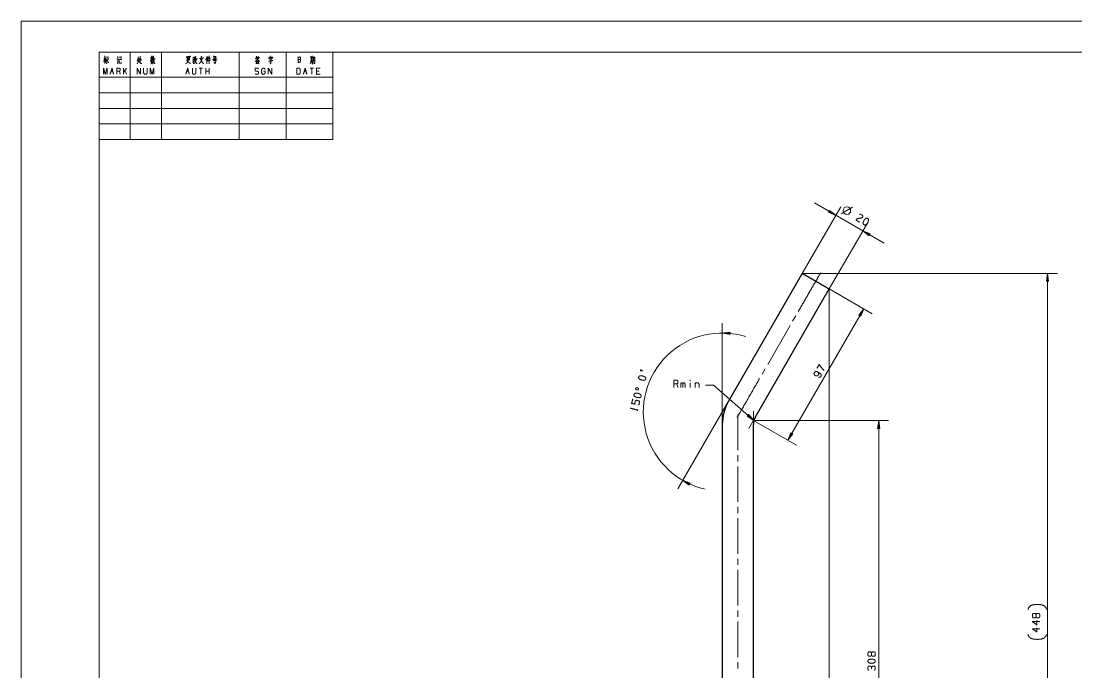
# Model space of a CAD drawing. Header units: millimetres. Extents: x 0 to 594, y 0 to 420.
# Drawn here: x 0 to 338.4, y 211.3 to 420 of the extents above; entities that cross this region are included whole.
import ezdxf

# ---------------------------------------------------------------- set-up
doc = ezdxf.new("R2010")
doc.units = ezdxf.units.MM
doc.layers.add('101', color=7, linetype='Continuous', true_color=0xffffff)

msp = doc.modelspace()

# ---------------------------------------------------------------- linework, layer by layer
at = {"layer": '101', "color": 133, "linetype": 'Continuous', "lineweight": 18}
for p, q in [((594, 420), (0, 420)), ((0, 420), (0, 0)), ((584, 410), (25, 410)), ((25, 410), (25, 382)), ((25, 410), (100, 410)), ((25, 410), (100, 410)), ((25, 410), (100, 410)), ((25, 410), (25, 10)), ((35, 410), (35, 382)), ((45, 410), (45, 382)), ((70, 410), (70, 382)), ((85, 410), (85, 382)), ((100, 410), (100, 382)), ((25, 402), (100, 402)), ((25, 397), (100, 397)), ((25, 392), (100, 392)), ((25, 387), (100, 387)), ((25, 382), (100, 382))]:
    msp.add_line(p, q, dxfattribs=at)
at = {"layer": '101', "color": 72, "linetype": 'Continuous', "lineweight": 18}
for p, q in [((26.76, 408.05), (26.54, 406.94)), ((26.56, 408.12), (27.17, 408.12)), ((26.88, 407.89), (27.1, 407.41)), ((27.3, 407.54), (27.07, 406.67)), ((27.76, 407.52), (28.07, 406.63)), ((30.85, 406.38), (31.12, 406.83)), ((30.93, 408.63), (31.06, 408.24)), ((31.33, 407.83), (31.42, 407.72)), ((41.53, 407.97), (42.32, 408.14)), ((42.44, 407.91), (42.98, 408.03)), ((53.37, 407.85), (53.89, 407.93)), ((55.11, 406.63), (55.56, 407.18)), ((75.44, 408.32), (75.87, 408.39)), ((75.54, 408.3), (75.65, 407.99)), ((76.03, 407.39), (75.56, 407.31)), ((76.01, 408.26), (76.54, 408.36)), ((76.17, 408.24), (76.3, 407.91)), ((92.76, 408.18), (93.62, 408.3)), ((93.04, 407.83), (93.3, 407.89)), ((93.05, 407.47), (93.28, 407.54)), ((93.8, 407.81), (94.05, 407.87)), ((28.86, 403.92), (29.41, 403.92)), ((31.81, 402.93), (31.53, 403.92)), ((32.82, 402.93), (32.82, 404.9)), ((33.79, 404.9), (32.82, 403.53)), ((33.79, 402.93), (33.23, 404.11)), ((53.13, 403.92), (53.69, 403.92)), ((58.21, 404.9), (57.1, 404.9)), ((57.65, 404.9), (57.65, 402.93)), ((59.22, 402.93), (59.22, 404.9)), ((60.33, 403.92), (59.22, 403.92)), ((60.33, 402.93), (60.33, 404.9)), ((90.84, 403.92), (91.4, 403.92)), ((93.8, 404.9), (92.68, 404.9)), ((93.24, 404.9), (93.24, 402.93)), ((95.64, 403.92), (94.81, 403.92)), ((263.11, 358.14), (266.66, 360.3)), ((210.73, 302.45), (210.39, 303.65)), ((211.66, 302.45), (211.66, 304.03)), ((214.61, 304.03), (214.61, 302.45)), ((216.21, 304.03), (216.21, 302.45)), ((197.69, 295.05), (197.8, 295.46))]:
    msp.add_line(p, q, dxfattribs=at)
at = {"layer": '101', "color": 22, "linetype": 'Continuous', "lineweight": 18}
for p, q in [((250.61, 339.09), (262.95, 360.46)), ((254.48, 361.68), (276.89, 348.74)), ((259.33, 359.27), (258.99, 358.69)), ((258.99, 358.69), (259.02, 358.68)), ((258.99, 358.69), (261.36, 357.71)), ((258.99, 358.69), (259.02, 358.68)), ((259.02, 358.74), (259.38, 358.53)), ((259.04, 358.78), (259.74, 358.38)), ((259.07, 358.83), (260.1, 358.23)), ((259.09, 358.87), (260.46, 358.08)), ((259.12, 358.91), (260.82, 357.93)), ((259.15, 358.96), (261.18, 357.79)), ((259.17, 359), (261.2, 357.83)), ((259.2, 359.05), (260.89, 358.07)), ((259.22, 359.09), (260.59, 358.3)), ((259.25, 359.13), (260.28, 358.54)), ((259.27, 359.18), (259.97, 358.78)), ((259.3, 359.22), (259.66, 359.01)), ((259.32, 359.27), (259.35, 359.25)), ((259.32, 359.27), (259.35, 359.25)), ((261.36, 357.71), (259.33, 359.27)), ((259.27, 334.09), (271.61, 355.46)), ((270.02, 352.71), (272.05, 351.15)), ((272.38, 351.73), (270.02, 352.71)), ((272.2, 351.42), (270.17, 352.59)), ((272.23, 351.46), (270.2, 352.64)), ((272.18, 351.37), (270.48, 352.36)), ((272.26, 351.51), (270.56, 352.49)), ((272.15, 351.33), (270.79, 352.12)), ((272.28, 351.55), (270.92, 352.34)), ((272.31, 351.59), (271.28, 352.19)), ((272.33, 351.64), (271.64, 352.04)), ((272.13, 351.29), (271.1, 351.88)), ((272.1, 351.24), (271.41, 351.64)), ((272.08, 351.2), (271.72, 351.41)), ((272.36, 351.68), (272, 351.89)), ((272.05, 351.15), (272.02, 351.17)), ((272.05, 351.15), (272.02, 351.17)), ((272.05, 351.15), (272.38, 351.73)), ((272.38, 351.73), (272.36, 351.74)), ((272.38, 351.73), (272.36, 351.74)), ((250.61, 339.09), (332.44, 339.09)), ((329.27, 339.09), (328.93, 336.55)), ((329.19, 336.55), (329.19, 338.51)), ((329.24, 336.55), (329.24, 338.89)), ((329.6, 336.55), (329.27, 339.09)), ((329.27, 339.09), (329.27, 115.29)), ((329.29, 336.55), (329.29, 338.89)), ((329.34, 336.55), (329.34, 338.51)), ((328.93, 336.55), (329.6, 336.55)), ((328.94, 336.55), (328.94, 336.58)), ((328.94, 336.55), (328.94, 336.58)), ((328.99, 336.55), (328.99, 336.96)), ((329.04, 336.55), (329.04, 337.35)), ((329.09, 336.55), (329.09, 337.74)), ((329.14, 336.55), (329.14, 338.12)), ((329.39, 336.55), (329.39, 338.12)), ((329.44, 336.55), (329.44, 337.74)), ((329.49, 336.55), (329.49, 337.35)), ((329.54, 336.55), (329.54, 336.96)), ((329.6, 336.55), (329.6, 336.58)), ((329.6, 336.55), (329.6, 336.58)), ((259.27, 334.09), (259.27, 70.72)), ((259.27, 334.09), (273.07, 326.12)), ((270.32, 327.7), (245.99, 285.56)), ((270.32, 327.7), (268.76, 325.67)), ((268.76, 325.67), (269.34, 325.34)), ((268.77, 325.67), (268.78, 325.7)), ((268.77, 325.67), (268.78, 325.7)), ((268.81, 325.64), (269.02, 326.01)), ((268.85, 325.62), (269.26, 326.31)), ((268.9, 325.59), (269.49, 326.62)), ((268.94, 325.57), (269.73, 326.93)), ((268.99, 325.54), (269.97, 327.24)), ((269.03, 325.52), (270.2, 327.55)), ((269.07, 325.49), (270.25, 327.52)), ((269.12, 325.47), (270.1, 327.16)), ((269.16, 325.44), (269.95, 326.8)), ((269.21, 325.41), (269.8, 326.45)), ((269.25, 325.39), (269.65, 326.09)), ((269.29, 325.36), (269.5, 325.73)), ((269.34, 325.34), (270.32, 327.7)), ((269.34, 325.34), (269.35, 325.37)), ((269.34, 325.34), (269.35, 325.37)), ((224.94, 290.61), (224.94, 323.13)), ((227.48, 320.23), (224.94, 319.96)), ((224.94, 319.96), (227.47, 319.56)), ((227.48, 319.92), (225.13, 319.98)), ((227.47, 319.87), (225.13, 319.93)), ((227.47, 319.82), (225.51, 319.87)), ((227.48, 319.97), (225.52, 320.02)), ((227.48, 320.02), (225.9, 320.06)), ((227.47, 319.77), (225.9, 319.81)), ((227.47, 319.72), (226.28, 319.75)), ((227.48, 320.07), (226.29, 320.1)), ((227.47, 319.67), (226.67, 319.69)), ((227.48, 320.12), (226.68, 320.14)), ((227.47, 319.62), (227.05, 319.63)), ((227.48, 320.18), (227.06, 320.19)), ((227.47, 319.57), (227.43, 319.57)), ((227.47, 319.57), (227.43, 319.57)), ((227.48, 320.23), (227.45, 320.23)), ((227.48, 320.23), (227.45, 320.23)), ((227.47, 319.56), (227.48, 320.23)), ((219.58, 303.26), (222.12, 303.26)), ((222.12, 303.26), (235.11, 291.9)), ((226.94, 298.11), (210.68, 269.94)), ((233.41, 293.82), (232.97, 293.32)), ((232.97, 293.32), (235.11, 291.9)), ((232.98, 293.32), (233, 293.3)), ((232.98, 293.32), (233, 293.3)), ((233.01, 293.36), (233.32, 293.09)), ((233.04, 293.4), (233.65, 292.87)), ((233.08, 293.44), (233.97, 292.66)), ((233.11, 293.48), (234.3, 292.44)), ((233.14, 293.52), (234.62, 292.22)), ((233.18, 293.55), (234.94, 292.01)), ((233.21, 293.59), (234.98, 292.05)), ((233.24, 293.63), (234.72, 292.34)), ((233.28, 293.67), (234.46, 292.63)), ((233.31, 293.71), (234.21, 292.92)), ((233.34, 293.74), (233.95, 293.22)), ((233.38, 293.78), (233.69, 293.51)), ((233.41, 293.82), (233.44, 293.8)), ((233.41, 293.82), (233.44, 293.8)), ((235.11, 291.9), (233.41, 293.82)), ((234.94, 291.95), (248.74, 283.98)), ((235.11, 291.9), (278.29, 291.9)), ((275.12, 291.9), (274.78, 289.36)), ((275.04, 289.36), (275.04, 291.32)), ((275.09, 289.36), (275.09, 291.71)), ((275.12, 291.9), (275.12, 137.79)), ((275.45, 289.36), (275.12, 291.9)), ((275.14, 289.36), (275.14, 291.71)), ((275.2, 289.36), (275.2, 291.32)), ((246.97, 287.93), (245.99, 285.56)), ((247.24, 287.77), (246.07, 285.74)), ((247.28, 287.75), (246.11, 285.72)), ((247.2, 287.8), (246.21, 286.1)), ((247.33, 287.72), (246.35, 286.03)), ((247.15, 287.83), (246.36, 286.46)), ((247.11, 287.85), (246.51, 286.82)), ((247.37, 287.7), (246.58, 286.33)), ((247.06, 287.88), (246.66, 287.18)), ((247.02, 287.9), (246.81, 287.54)), ((247.42, 287.67), (246.82, 286.64)), ((246.98, 287.93), (246.96, 287.9)), ((246.98, 287.93), (246.96, 287.9)), ((247.55, 287.6), (246.97, 287.93)), ((247.46, 287.65), (247.06, 286.95)), ((274.78, 289.36), (275.45, 289.36)), ((274.79, 289.36), (274.79, 289.39)), ((274.79, 289.36), (274.79, 289.39)), ((274.84, 289.36), (274.84, 289.78)), ((274.89, 289.36), (274.89, 290.16)), ((274.94, 289.36), (274.94, 290.55)), ((274.99, 289.36), (274.99, 290.94)), ((275.25, 289.36), (275.25, 290.94)), ((275.3, 289.36), (275.3, 290.55)), ((275.35, 289.36), (275.35, 290.16)), ((275.4, 289.36), (275.4, 289.78)), ((275.45, 289.36), (275.45, 289.39)), ((275.45, 289.36), (275.45, 289.39)), ((245.99, 285.56), (247.55, 287.6)), ((247.5, 287.62), (247.29, 287.26)), ((247.55, 287.6), (247.53, 287.57)), ((247.55, 287.6), (247.53, 287.57)), ((214.66, 271.76), (212.27, 272.68)), ((212.27, 272.68), (214.34, 271.18)), ((214.49, 271.45), (212.43, 272.57)), ((214.51, 271.49), (212.45, 272.61)), ((214.46, 271.4), (212.74, 272.34)), ((214.54, 271.54), (212.81, 272.48)), ((214.44, 271.36), (213.05, 272.11)), ((214.56, 271.58), (213.18, 272.34)), ((214.41, 271.31), (213.37, 271.88)), ((214.58, 271.63), (213.54, 272.2)), ((214.39, 271.27), (213.68, 271.65)), ((214.61, 271.67), (213.9, 272.06)), ((214.37, 271.23), (214, 271.42)), ((214.63, 271.72), (214.27, 271.92)), ((214.34, 271.18), (214.31, 271.2)), ((214.34, 271.18), (214.31, 271.2)), ((214.34, 271.18), (214.66, 271.76)), ((214.66, 271.76), (214.63, 271.78)), ((214.66, 271.76), (214.63, 271.78))]:
    msp.add_line(p, q, dxfattribs=at)
at = {"layer": '101', "color": 203, "linetype": 'Continuous', "lineweight": 25}
for p, q in [((250.61, 339.09), (226.94, 298.11)), ((235.61, 293.11), (259.27, 334.09)), ((224.94, 290.61), (224.94, 152.79)), ((234.94, 152.79), (234.94, 290.61))]:
    msp.add_line(p, q, dxfattribs=at)
at = {"layer": '101', "color": 151, "linetype": 'Continuous', "lineweight": 18}
for p, q in [((248.51, 325.46), (247.51, 323.72)), ((246.71, 322.35), (239.5, 309.85)), ((238.7, 308.47), (237.7, 306.73)), ((234.94, 290.61), (234.94, 294.95)), ((235.61, 293.11), (233.44, 289.35)), ((229.94, 280.78), (229.94, 278.77)), ((229.94, 277.19), (229.94, 265.77)), ((229.94, 264.19), (229.94, 262.18)), ((229.94, 260.59), (229.94, 249.18)), ((229.94, 247.59), (229.94, 245.58)), ((229.94, 244), (229.94, 232.58)), ((229.94, 231), (229.94, 228.99)), ((229.94, 227.4), (229.94, 215.99)), ((229.94, 214.4), (229.94, 212.4))]:
    msp.add_line(p, q, dxfattribs=at)
at = {"layer": '101', "color": 72, "linetype": 'Continuous', "lineweight": 18}
msp.add_circle((264.92, 359.22), 1.2, dxfattribs=at)
at = {"layer": '101', "color": 22, "linetype": 'Continuous', "lineweight": 18}
msp.add_arc((224.94, 294.63), 25.33, 72.6037, 257.3963, dxfattribs=at)
at = {"layer": '101', "color": 203, "linetype": 'Continuous', "lineweight": 25}
for radius in [15, 5]:
    msp.add_arc((239.94, 290.61), radius, 150, 180, dxfattribs=at)
at = {"layer": '101', "color": 72, "linetype": 'Continuous', "lineweight": 18}
for points, knots in [([(26.76, 408.82), (26.87, 408.7), (26.87, 406.36)], [0, 0, 0.064406, 1, 1]), ([(27.11, 407.83), (28.07, 407.83), (28.01, 407.99), (27.93, 407.85)], [0, 0, 0.737845, 0.874091, 1, 1]), ([(27.29, 408.45), (27.92, 408.45), (27.88, 408.57), (27.83, 408.49)], [0, 0, 0.736242, 0.890347, 1, 1]), ([(27.55, 407.83), (27.55, 406.4), (27.39, 406.48)], [0, 0, 0.88751, 1, 1]), ([(30.74, 407.89), (30.99, 407.89), (30.99, 408.01), (30.99, 406.56)], [0, 0, 0.136549, 0.20471, 1, 1]), ([(31.47, 408.45), (31.4, 408.39), (31.34, 408.45), (32.07, 408.45), (32.07, 408.63), (32.07, 407.54), (32.07, 407.72), (31.42, 407.72), (31.42, 406.58), (31.43, 406.5), (31.55, 406.46), (32.24, 406.46), (32.24, 406.77)], [0, 0, 0.017817, 0.03366, 0.169508, 0.204092, 0.407771, 0.442362, 0.564626, 0.775988, 0.791599, 0.814655, 0.942353, 1, 1]), ([(37.62, 408.59), (37.61, 408.47), (37.54, 408.05), (37.45, 407.76), (37.38, 407.56), (37.29, 407.35), (37.2, 407.18)], [0, 0, 0.084511, 0.368539, 0.57312, 0.721448, 0.873357, 1, 1]), ([(37.48, 407.85), (37.95, 407.93), (37.9, 407.97), (37.87, 407.79), (37.81, 407.52), (37.76, 407.35), (37.67, 407.12), (37.6, 406.94), (37.48, 406.73), (37.39, 406.56), (37.21, 406.32)], [0, 0, 0.202443, 0.228126, 0.308395, 0.425619, 0.500391, 0.604278, 0.689473, 0.790704, 0.870498, 1, 1]), ([(37.48, 407.56), (38.41, 406.38), (38.75, 406.4), (38.74, 406.4), (38.43, 406.42), (38.27, 406.56)], [0, 0, 0.63218, 0.773701, 0.779843, 0.909107, 1, 1]), ([(38.17, 408.8), (38.21, 408.7), (38.2, 408.59), (38.18, 406.87), (38.17, 406.98), (38.2, 407.21)], [0, 0, 0.049552, 0.095607, 0.852773, 0.898827, 1, 1]), ([(38.3, 407.91), (38.33, 407.89), (38.59, 407.56), (38.66, 407.43)], [0, 0, 0.059406, 0.761029, 1, 1]), ([(41.94, 407.99), (41.81, 407.76), (41.68, 407.56), (41.55, 407.39), (41.41, 407.25)], [0, 0, 0.287235, 0.555132, 0.786183, 1, 1]), ([(41.53, 407.06), (42.16, 407.21), (42.17, 407.39), (42.17, 407.31), (42.1, 407.06), (42, 406.79), (41.9, 406.58), (41.78, 406.46), (41.68, 406.34), (41.6, 406.27)], [0, 0, 0.304476, 0.392578, 0.431601, 0.553705, 0.689463, 0.798358, 0.878846, 0.954751, 1, 1]), ([(41.62, 408.55), (41.75, 408.32), (41.78, 408.18)], [0, 0, 0.640221, 1, 1]), ([(41.91, 407.41), (41.75, 406.83), (41.85, 406.79), (41.97, 406.75), (42.09, 406.69), (42.23, 406.61)], [0, 0, 0.529109, 0.626293, 0.735528, 0.852096, 1, 1]), ([(41.93, 408.82), (41.96, 408.68), (41.96, 407.54), (41.93, 407.68), (41.96, 407.81)], [0, 0, 0.094651, 0.82363, 0.91828, 1, 1]), ([(41.96, 407.95), (42.13, 407.83), (42.22, 407.72)], [0, 0, 0.613168, 1, 1]), ([(42.22, 408.68), (42.22, 408.57), (42.1, 408.1)], [0, 0, 0.174336, 1, 1]), ([(42.73, 407.91), (42.69, 407.56), (42.64, 407.31), (42.6, 407.1), (42.54, 406.92), (42.42, 406.67), (42.32, 406.48), (42.2, 406.32), (42.12, 406.23)], [0, 0, 0.194372, 0.33262, 0.448622, 0.555648, 0.706152, 0.822696, 0.933862, 1, 1]), ([(42.53, 408.86), (42.53, 408.74), (42.51, 408.51), (42.47, 408.22), (42.42, 407.91), (42.37, 407.66), (42.29, 407.43), (42.28, 407.37)], [0, 0, 0.081852, 0.232243, 0.425429, 0.632123, 0.800313, 0.957953, 1, 1]), ([(42.41, 407.64), (42.44, 407.6), (42.58, 407.02), (42.69, 406.75), (42.79, 406.46), (42.82, 406.4), (43.04, 406.42), (42.82, 406.44), (42.75, 406.56)], [0, 0, 0.026711, 0.341735, 0.493488, 0.655468, 0.691644, 0.807842, 0.92404, 1, 1]), ([(53.63, 408.59), (53.61, 407.93), (53.6, 407.6), (53.59, 407.41), (53.57, 407.31), (53.56, 407.18), (53.51, 407.06), (53.47, 406.96), (53.34, 406.77), (53.19, 406.61), (53.09, 406.54), (52.88, 406.42), (52.84, 406.4)], [0, 0, 0.263781, 0.39576, 0.470168, 0.511774, 0.561574, 0.614015, 0.658781, 0.749609, 0.837597, 0.885288, 0.980674, 1, 1]), ([(52.96, 408.57), (53.01, 408.53), (53.04, 408.55), (54.3, 408.7), (54.26, 408.72), (54.11, 408.68)], [0, 0, 0.045515, 0.068267, 0.872618, 0.903439, 1, 1]), ([(53.01, 407.35), (53.09, 407.35), (53.37, 407.12), (53.6, 406.92), (53.82, 406.73), (54.1, 406.46), (54.42, 406.5), (54.11, 406.46), (54.01, 406.54)], [0, 0, 0.033469, 0.197844, 0.340784, 0.472463, 0.64945, 0.79792, 0.939754, 1, 1]), ([(53.19, 408.34), (53.23, 408.16), (53.23, 407.41), (53.22, 407.45), (54.08, 407.6), (54, 407.6), (54.08, 408.39), (54.11, 408.32), (54.07, 408.28), (53.23, 408.18)], [0, 0, 0.051657, 0.252797, 0.264655, 0.500968, 0.524668, 0.738296, 0.756835, 0.773119, 1, 1]), ([(55.08, 408.32), (55.66, 408.43), (55.6, 408.49), (55.53, 407.76), (55.6, 407.76), (55.17, 407.68), (55.14, 407.87), (55.17, 407.64), (55.15, 406.71)], [0, 0, 0.181367, 0.207402, 0.429562, 0.451886, 0.588195, 0.645737, 0.715778, 1, 1]), ([(56.18, 407.87), (56.18, 407.74), (56.12, 407.41), (56.06, 407.23), (56, 407.06), (55.93, 406.92), (55.84, 406.77), (55.74, 406.63), (55.5, 406.42), (55.33, 406.34)], [0, 0, 0.067224, 0.249297, 0.354995, 0.450078, 0.537949, 0.629663, 0.725721, 0.894897, 1, 1]), ([(56.04, 408.8), (56.01, 408.55), (55.93, 408.22), (55.81, 407.87), (55.72, 407.64), (55.66, 407.47), (55.6, 407.33)], [0, 0, 0.162468, 0.38501, 0.62589, 0.784405, 0.898495, 1, 1]), ([(55.74, 407.56), (55.78, 407.54), (56.23, 406.42), (56.51, 406.4), (56.25, 406.46), (56.18, 406.58)], [0, 0, 0.024913, 0.64401, 0.787109, 0.926007, 1, 1]), ([(55.81, 407.83), (56.47, 407.95), (56.39, 407.97), (56.28, 407.93)], [0, 0, 0.769974, 0.857334, 1, 1]), ([(58.08, 408.07), (58.08, 407.95), (58, 407.66), (57.93, 407.43), (57.84, 407.18), (57.71, 406.98), (57.7, 406.94), (57.61, 406.83), (57.51, 406.69), (57.37, 406.56), (57.26, 406.44), (57.13, 406.34)], [0, 0, 0.060656, 0.206644, 0.323462, 0.452151, 0.571984, 0.593423, 0.659723, 0.746397, 0.834814, 0.918176, 1, 1]), ([(57.21, 408.03), (58.49, 408.18), (58.4, 408.2), (58.31, 408.16)], [0, 0, 0.872483, 0.933909, 1, 1]), ([(57.54, 407.81), (57.59, 407.76), (58.3, 406.5), (58.62, 406.44), (58.31, 406.52), (58.21, 406.65)], [0, 0, 0.03086, 0.652651, 0.793753, 0.930721, 1, 1]), ([(57.76, 408.78), (57.86, 408.59), (57.9, 408.47), (57.93, 408.34)], [0, 0, 0.450463, 0.729648, 1, 1]), ([(59.74, 408.74), (59.67, 408.47), (59.57, 408.22), (59.45, 407.99), (59.34, 407.81), (59.19, 407.6)], [0, 0, 0.218379, 0.42875, 0.629232, 0.801507, 1, 1]), ([(59.57, 408.16), (59.58, 406.92), (59.58, 406.32), (59.57, 406.44), (59.58, 406.67)], [0, 0, 0.565701, 0.839109, 0.896079, 1, 1]), ([(59.76, 407.25), (60.8, 407.45), (60.73, 407.47), (60.59, 407.41)], [0, 0, 0.826987, 0.886337, 1, 1]), ([(59.99, 408.47), (59.95, 408.14), (59.89, 407.85), (59.83, 407.64), (59.79, 407.52)], [0, 0, 0.342096, 0.644844, 0.865119, 1, 1]), ([(59.99, 407.89), (60.67, 408.07), (60.59, 408.07), (60.48, 408.01)], [0, 0, 0.772504, 0.853435, 1, 1]), ([(60.27, 408.82), (60.32, 408.74), (60.29, 408.78), (60.3, 406.29), (60.29, 406.48), (60.3, 406.79)], [0, 0, 0.029981, 0.046195, 0.84079, 0.900562, 1, 1]), ([(61.37, 407.62), (61.56, 407.62), (61.94, 407.66), (62.88, 407.81), (62.77, 407.83), (62.63, 407.79)], [0, 0, 0.107041, 0.322391, 0.855633, 0.914432, 1, 1]), ([(61.76, 408.82), (61.82, 408.57), (61.82, 407.85), (61.82, 408.03), (62.53, 408.14), (62.41, 408.14), (62.44, 408.65), (62.45, 408.74), (62.48, 408.68), (62.38, 408.65), (61.82, 408.57)], [0, 0, 0.076621, 0.294125, 0.350049, 0.563216, 0.598365, 0.753974, 0.779219, 0.799828, 0.831204, 1, 1]), ([(61.93, 407.66), (61.82, 407.16), (61.79, 407.25), (62.57, 407.37), (62.53, 407.45), (62.53, 407.37), (62.44, 407.02), (62.38, 406.79), (62.31, 406.61), (62.25, 406.46), (62.2, 406.36), (62.17, 406.34), (61.91, 406.81), (62.19, 406.38)], [0, 0, 0.136367, 0.159969, 0.37115, 0.396347, 0.418609, 0.516112, 0.579319, 0.633135, 0.675148, 0.705367, 0.715007, 0.861282, 1, 1]), ([(75.84, 408.05), (75.82, 407.95), (75.59, 407.58), (75.57, 407.54), (75.46, 407.35), (75.25, 407.12), (75.05, 406.92)], [0, 0, 0.074324, 0.3873, 0.418544, 0.575019, 0.792866, 1, 1]), ([(75.56, 408.74), (75.54, 408.59), (75.43, 408.28), (75.32, 408.03), (75.21, 407.83)], [0, 0, 0.148004, 0.485247, 0.758325, 1, 1]), ([(75.31, 406.38), (76.42, 406.48), (76.35, 406.48), (76.19, 406.46)], [0, 0, 0.825892, 0.879993, 1, 1]), ([(75.5, 407.02), (75.57, 406.75), (75.57, 406.63), (75.56, 406.79)], [0, 0, 0.489861, 0.707985, 1, 1]), ([(75.78, 407.18), (75.84, 406.87), (75.81, 406.71), (75.81, 406.94)], [0, 0, 0.443846, 0.68011, 1, 1]), ([(75.81, 407.91), (76.39, 407.12), (76.63, 407.12), (76.39, 407.14), (76.28, 407.29)], [0, 0, 0.599326, 0.74245, 0.886132, 1, 1]), ([(76.1, 408.74), (76.11, 408.63), (75.94, 408.05)], [0, 0, 0.147214, 1, 1]), ([(76.14, 407.16), (76.14, 407.02), (75.97, 406.44)], [0, 0, 0.193066, 1, 1]), ([(79.39, 407.16), (80.77, 407.35), (80.68, 407.37), (80.47, 407.31)], [0, 0, 0.820207, 0.87351, 1, 1]), ([(79.54, 408.49), (79.54, 408.26), (79.52, 408.1), (79.49, 407.97), (79.46, 407.87)], [0, 0, 0.361961, 0.626178, 0.82906, 1, 1]), ([(79.54, 408.24), (80.77, 408.39), (80.75, 408.43), (80.56, 408.01)], [0, 0, 0.712489, 0.737753, 1, 1]), ([(79.68, 407.83), (80.45, 407.93), (80.4, 407.99), (80.11, 407.47)], [0, 0, 0.533862, 0.586724, 1, 1]), ([(80.06, 407.62), (80.09, 407.52), (80.12, 407.39), (80.14, 407.18), (80.14, 406.75), (80.12, 406.61), (80.09, 406.4), (80.05, 406.27), (79.83, 406.63), (80.06, 406.32)], [0, 0, 0.049614, 0.1085, 0.204239, 0.404797, 0.47199, 0.568442, 0.629214, 0.820569, 1, 1]), ([(79.98, 408.84), (80.08, 408.72), (80.12, 408.61), (80.15, 408.45)], [0, 0, 0.364582, 0.619227, 1, 1]), ([(88.81, 408.55), (88.84, 408.34), (88.85, 407.89), (88.87, 407.41), (88.87, 407.02), (88.87, 406.58), (88.87, 406.73), (89.44, 406.85), (89.55, 406.71), (89.58, 406.89), (89.58, 407.14), (89.6, 407.62), (89.61, 408.12), (89.61, 408.53), (89.63, 408.47), (88.85, 408.32)], [0, 0, 0.037589, 0.11951, 0.205161, 0.275875, 0.354037, 0.380091, 0.485119, 0.518615, 0.552521, 0.597188, 0.682831, 0.772197, 0.846642, 0.85812, 1, 1]), ([(88.87, 407.58), (89.44, 407.7), (89.38, 407.72), (89.25, 407.64)], [0, 0, 0.728515, 0.80596, 1, 1]), ([(92.71, 407), (93.62, 407.16), (93.58, 407.18), (93.52, 407.12)], [0, 0, 0.873261, 0.919205, 1, 1]), ([(93.05, 406.87), (93.04, 406.77), (92.92, 406.56), (92.82, 406.42), (92.71, 406.32)], [0, 0, 0.157105, 0.514468, 0.781135, 1, 1]), ([(92.99, 408.74), (93.02, 408.61), (93.02, 407.06)], [0, 0, 0.075966, 1, 1]), ([(93.28, 406.94), (93.45, 406.69), (93.45, 406.58), (93.39, 406.77)], [0, 0, 0.497711, 0.671692, 1, 1]), ([(93.4, 408.86), (93.43, 408.74), (93.39, 407.12)], [0, 0, 0.07321, 1, 1]), ([(93.74, 408.57), (93.78, 408.34), (93.78, 407.89), (93.77, 407.39), (93.74, 407.08), (93.67, 406.75), (93.58, 406.54), (93.42, 406.23)], [0, 0, 0.096226, 0.28518, 0.49143, 0.620829, 0.761583, 0.854883, 1, 1]), ([(93.77, 407.27), (93.8, 407.27), (94.03, 407.33)], [0, 0, 0.107795, 1, 1]), ([(93.78, 408.32), (94.22, 408.43), (94.18, 408.49), (94.18, 407.81), (94.19, 406.87), (94.18, 406.52), (94.16, 406.32), (94.15, 406.25), (93.93, 406.52), (94.13, 406.34)], [0, 0, 0.13308, 0.155516, 0.357036, 0.631879, 0.735784, 0.797016, 0.815837, 0.918298, 1, 1]), ([(26.46, 402.93), (26.46, 404.9), (27.01, 402.93), (27.57, 404.9), (27.57, 402.93)], [0, 0, 0.245192, 0.5, 0.754808, 1, 1]), ([(30.7, 402.93), (30.7, 404.9), (31.53, 404.9), (31.81, 404.71), (31.81, 404.11), (31.53, 403.92), (30.7, 403.92)], [0, 0, 0.400953, 0.571036, 0.639282, 0.761671, 0.829917, 1, 1]), ([(37.2, 402.93), (37.2, 404.9), (38.31, 402.93), (38.31, 404.9)], [0, 0, 0.317574, 0.682426, 1, 1]), ([(39.32, 404.9), (39.32, 403.32), (39.59, 402.93), (40.14, 402.93), (40.43, 403.32), (40.43, 404.9)], [0, 0, 0.337148, 0.438599, 0.557781, 0.662852, 1, 1]), ([(41.44, 402.93), (41.44, 404.9), (42, 402.93), (42.56, 404.9), (42.56, 402.93)], [0, 0, 0.245192, 0.5, 0.754808, 1, 1]), ([(54.98, 404.9), (54.98, 403.32), (55.24, 402.93), (55.79, 402.93), (56.09, 403.32), (56.09, 404.9)], [0, 0, 0.337148, 0.438599, 0.557781, 0.662852, 1, 1]), ([(75.05, 403.12), (75.32, 402.93), (75.89, 402.93), (76.17, 403.14), (76.17, 403.72), (75.89, 403.92), (75.34, 403.92), (75.05, 404.11), (75.05, 404.71), (75.34, 404.9), (75.89, 404.9), (76.17, 404.71)], [0, 0, 0.068034, 0.184053, 0.254517, 0.372333, 0.442796, 0.555841, 0.62637, 0.748388, 0.818918, 0.931962, 1, 1]), ([(77.74, 403.92), (78.29, 403.92), (78.29, 403.32), (78.02, 402.93), (77.45, 402.93), (77.17, 403.32), (77.17, 404.5), (77.46, 404.9), (78, 404.9), (78.28, 404.5)], [0, 0, 0.103295, 0.21479, 0.304259, 0.410272, 0.49974, 0.718891, 0.809955, 0.910532, 1, 1]), ([(79.3, 402.93), (79.3, 404.9), (80.42, 402.93), (80.42, 404.9)], [0, 0, 0.317574, 0.682426, 1, 1]), ([(88.44, 402.93), (89.26, 402.93), (89.55, 403.32), (89.55, 404.5), (89.26, 404.9), (88.44, 404.9), (88.44, 402.93)], [0, 0, 0.142135, 0.227163, 0.431787, 0.516815, 0.65895, 1, 1]), ([(90.56, 402.93), (91.12, 404.9), (91.68, 402.93)], [0, 0, 0.5, 1, 1]), ([(95.92, 402.93), (94.81, 402.93), (94.81, 404.9), (95.92, 404.9)], [0, 0, 0.265389, 0.734611, 1, 1]), ([(268.91, 358.01), (269.3, 358.05), (269.9, 357.7), (270.08, 357.34), (269.84, 356.93), (268.06, 356.57), (267.84, 356.15), (269, 355.48)], [0, 0, 0.069693, 0.192978, 0.265276, 0.350227, 0.674744, 0.759755, 1, 1]), ([(270.53, 354.59), (270.94, 354.64), (271.45, 355.16), (271.68, 355.57), (271.89, 356.29), (271.72, 356.65), (271.42, 356.82), (271.02, 356.79), (270.51, 356.25), (270.28, 355.83), (270.07, 355.15), (270.24, 354.76), (270.53, 354.59)], [0, 0, 0.067526, 0.18397, 0.260581, 0.380939, 0.446137, 0.500304, 0.565504, 0.685864, 0.762528, 0.878311, 0.945833, 1, 1]), ([(199.39, 307.86), (198.67, 307.87), (198.75, 308.19), (199.39, 307.86)], [0, 0, 0.406598, 0.595727, 1, 1]), ([(257.63, 307.9), (255.99, 309.82), (255.32, 308.66)], [0, 0, 0.652468, 1, 1]), ([(200.46, 305.38), (200.3, 305.77), (199.67, 306.12), (199.21, 306.24), (198.47, 306.26), (198.16, 305.99), (198.08, 305.67), (198.21, 305.29), (198.86, 304.93), (199.32, 304.82), (200.04, 304.79), (200.37, 305.05), (200.46, 305.38)], [0, 0, 0.067526, 0.183969, 0.260583, 0.380942, 0.446141, 0.500306, 0.565504, 0.685861, 0.762527, 0.878309, 0.945835, 1, 1]), ([(209.38, 302.45), (209.38, 304.83), (210.39, 304.83), (210.73, 304.6), (210.73, 303.88), (210.39, 303.65), (209.38, 303.65)], [0, 0, 0.400952, 0.571037, 0.639278, 0.761674, 0.829915, 1, 1]), ([(214.61, 304.68), (214.64, 304.78), (214.61, 304.85), (214.57, 304.78), (214.61, 304.68)], [0, 0, 0.28063, 0.499979, 0.719352, 1, 1]), ([(255.83, 305.74), (256.4, 305.77), (256.74, 306.37), (256.5, 306.9), (255.27, 307.61), (254.69, 307.56), (254.34, 306.96), (254.59, 306.45), (255, 306.2), (255.58, 306.25), (255.92, 306.85), (255.68, 307.37)], [0, 0, 0.076858, 0.169526, 0.24773, 0.439297, 0.5175, 0.610168, 0.687024, 0.750925, 0.829128, 0.921796, 1, 1]), ([(198.03, 301.83), (198.09, 302.05), (197.83, 302.34), (197.52, 302.42), (197.15, 302.3), (197.09, 302.08), (197.34, 301.77), (197.66, 301.69), (198.03, 301.83)], [0, 0, 0.085686, 0.230392, 0.351581, 0.496295, 0.581981, 0.730394, 0.851583, 1, 1]), ([(211.66, 303.55), (211.71, 303.83), (211.89, 304), (212.08, 304), (212.26, 303.83), (212.33, 303.55), (212.33, 302.45)], [0, 0, 0.118881, 0.224452, 0.30698, 0.412558, 0.533082, 1, 1]), ([(212.33, 303.55), (212.38, 303.83), (212.56, 304), (212.77, 304), (212.93, 303.83), (213, 303.55), (213, 302.45)], [0, 0, 0.118607, 0.223935, 0.313757, 0.413912, 0.534158, 1, 1]), ([(216.21, 303.43), (216.32, 303.73), (216.51, 303.95), (216.76, 304.03), (216.99, 304.03), (217.24, 303.95), (217.43, 303.73), (217.54, 303.43), (217.54, 302.45)], [0, 0, 0.107748, 0.208448, 0.296006, 0.373816, 0.461375, 0.562074, 0.669825, 1, 1]), ([(197.94, 296.85), (198.24, 297.11), (198.42, 297.78), (198.29, 298.16), (197.37, 298.41), (197.04, 298.15), (196.87, 297.48), (197, 297.1), (195.86, 297.4), (196.21, 298.72)], [0, 0, 0.062227, 0.168343, 0.23057, 0.376814, 0.441264, 0.547381, 0.609608, 0.790488, 1, 1]), ([(198.96, 299.81), (198.81, 300.19), (198.18, 300.55), (197.72, 300.67), (196.97, 300.69), (196.67, 300.42), (196.58, 300.1), (196.71, 299.71), (197.37, 299.35), (197.83, 299.25), (198.55, 299.22), (198.88, 299.48), (198.96, 299.81)], [0, 0, 0.067529, 0.183972, 0.260585, 0.380944, 0.446142, 0.500307, 0.565504, 0.685864, 0.762529, 0.878312, 0.945835, 1, 1]), ([(195.61, 295.68), (195.45, 295.87), (197.74, 295.25)], [0, 0, 0.093488, 1, 1]), ([(329, 231.31), (328.75, 231.93), (328.13, 232.56), (327.32, 232.81), (326.57, 232.87), (326, 232.93), (325.44, 232.87), (324.69, 232.81), (323.88, 232.56), (323.25, 231.93), (323, 231.31)], [0, 0, 0.09034, 0.208961, 0.323045, 0.424045, 0.5, 0.575953, 0.676956, 0.79104, 0.909659, 1, 1]), ([(325.83, 227.73), (325.83, 226.38), (324.41, 227.39), (326.78, 227.39)], [0, 0, 0.24587, 0.565296, 1, 1]), ([(325.58, 228.98), (325.36, 228.66), (324.63, 228.66), (324.41, 228.98), (324.41, 229.67), (324.63, 230), (325.36, 230), (325.58, 229.67), (325.58, 228.98), (325.83, 228.64), (326.53, 228.64), (326.78, 228.98), (326.78, 229.67), (326.56, 230), (325.83, 230), (325.58, 229.67)], [0, 0, 0.047574, 0.136086, 0.183661, 0.267817, 0.317167, 0.405679, 0.455028, 0.539185, 0.590297, 0.675758, 0.726871, 0.811028, 0.860377, 0.948889, 1, 1]), ([(325.83, 225.45), (325.83, 224.11), (324.41, 225.11), (326.78, 225.11)], [0, 0, 0.24587, 0.565295, 1, 1]), ([(329, 223.32), (328.75, 222.69), (328.13, 222.07), (327.32, 221.82), (326.57, 221.76), (326, 221.69), (325.44, 221.76), (324.69, 221.82), (323.88, 222.07), (323.25, 222.69), (323, 223.32)], [0, 0, 0.09034, 0.208961, 0.323045, 0.424045, 0.5, 0.575953, 0.676956, 0.79104, 0.909659, 1, 1]), ([(272.83, 216.63), (272.6, 216.32), (271.88, 216.32), (271.65, 216.63), (271.65, 217.32), (271.88, 217.66), (272.6, 217.66), (272.83, 217.32), (272.83, 216.63), (273.08, 216.3), (273.78, 216.3), (274.03, 216.63), (274.03, 217.32), (273.8, 217.66), (273.08, 217.66), (272.83, 217.32)], [0, 0, 0.047572, 0.136084, 0.183657, 0.267816, 0.317165, 0.405677, 0.455027, 0.539186, 0.590297, 0.675758, 0.726869, 0.811027, 0.860377, 0.948889, 1, 1]), ([(274.03, 214.87), (273.78, 215.21), (273.08, 215.38), (272.6, 215.38), (271.88, 215.21), (271.65, 214.87), (271.65, 214.53), (271.88, 214.2), (272.6, 214.02), (273.08, 214.04), (273.78, 214.2), (274.03, 214.53), (274.03, 214.87)], [0, 0, 0.067524, 0.183971, 0.260582, 0.380942, 0.446139, 0.500306, 0.565503, 0.685863, 0.762527, 0.87831, 0.945833, 1, 1]), ([(272.83, 212.77), (272.6, 213.11), (271.88, 213.11), (271.65, 212.77), (271.65, 212.08), (271.88, 211.75)], [0, 0, 0.153877, 0.429855, 0.583732, 0.846129, 1, 1]), ([(273.8, 211.76), (274.03, 212.08), (274.03, 212.77), (273.8, 213.11), (273.08, 213.11), (272.83, 212.77), (272.83, 212.26)], [0, 0, 0.124118, 0.343686, 0.472446, 0.703378, 0.836734, 1, 1])]:
    msp.add_open_spline(points, degree=1, knots=knots, dxfattribs=at)
for points in [[(28.58, 402.93), (29.13, 404.9), (29.69, 402.93)], [(52.85, 402.93), (53.41, 404.9), (53.97, 402.93)]]:
    msp.add_open_spline(points, degree=1, dxfattribs=at)
at = {"layer": '101', "color": 151, "linetype": 'Continuous', "lineweight": 18}
for points, knots in [([(256.52, 339.34), (254.94, 336.59), (249.3, 326.83)], [0, 0, 0.219939, 1, 1]), ([(236.91, 305.36), (230.48, 294.23), (229.69, 292.86)], [0, 0, 0.890031, 1, 1]), ([(229.94, 293.78), (229.94, 290.61), (229.94, 282.37)], [0, 0, 0.27819, 1, 1])]:
    msp.add_open_spline(points, degree=1, knots=knots, dxfattribs=at)
at = {"layer": '101', "color": 203, "linetype": 'Continuous', "lineweight": 25}
for points, knots in [([(250.61, 339.09), (250.71, 339.02), (251.55, 338.54), (253.06, 337.67), (254.94, 336.59)], [0, 0, 0.025074, 0.21817, 0.566116, 1, 1]), ([(254.94, 336.59), (256.81, 335.5), (258.32, 334.63), (258.84, 334.33), (259.27, 334.09)], [0, 0, 0.433883, 0.781831, 0.900967, 1, 1])]:
    msp.add_open_spline(points, degree=1, knots=knots, dxfattribs=at)

doc.saveas('drawing.dxf')
